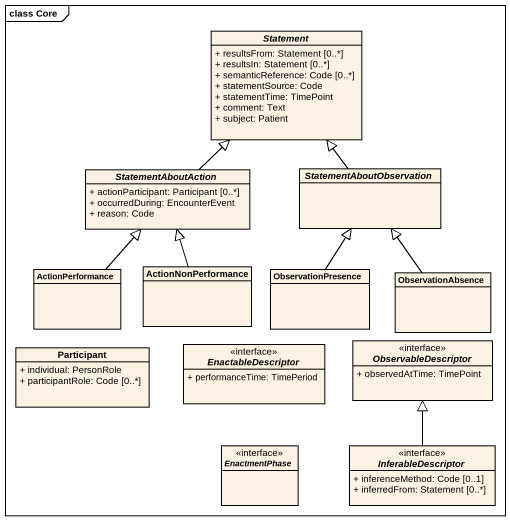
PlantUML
@startuml
mainframe class Core
hide circle
hide empty members
skinparam classAttributeIconSize 0
abstract class Statement {
  + resultsFrom: Statement [0..*]
  + resultsIn: Statement [0..*]
  + semanticReference: Code [0..*]
  + statementSource: Code
  + statementTime: TimePoint
  + comment: Text
  + subject: Patient
}
abstract class StatementAboutAction {
  + actionParticipant: Participant [0..*]
  + occurredDuring: EncounterEvent
  + reason: Code
}
abstract class StatementAboutObservation
class ActionPerformance
class ActionNonPerformance
class ObservationPresence
class ObservationAbsence
class "Participant" as Participant_ {
  + individual: PersonRole
  + participantRole: Code [0..*]
}
interface EnactableDescriptor {
  + performanceTime: TimePeriod
}
interface ObservableDescriptor {
  + observedAtTime: TimePoint
}
interface EnactmentPhase
interface InferableDescriptor {
  + inferenceMethod: Code [0..1]
  + inferredFrom: Statement [0..*]
}
StatementAboutAction -up-|> Statement
StatementAboutObservation -up-|> Statement
ActionPerformance -up-|> StatementAboutAction
ActionNonPerformance -up-|> StatementAboutAction
ObservationPresence -up-|> StatementAboutObservation
ObservationAbsence -up-|> StatementAboutObservation
InferableDescriptor -up-|> ObservableDescriptor
@enduml
